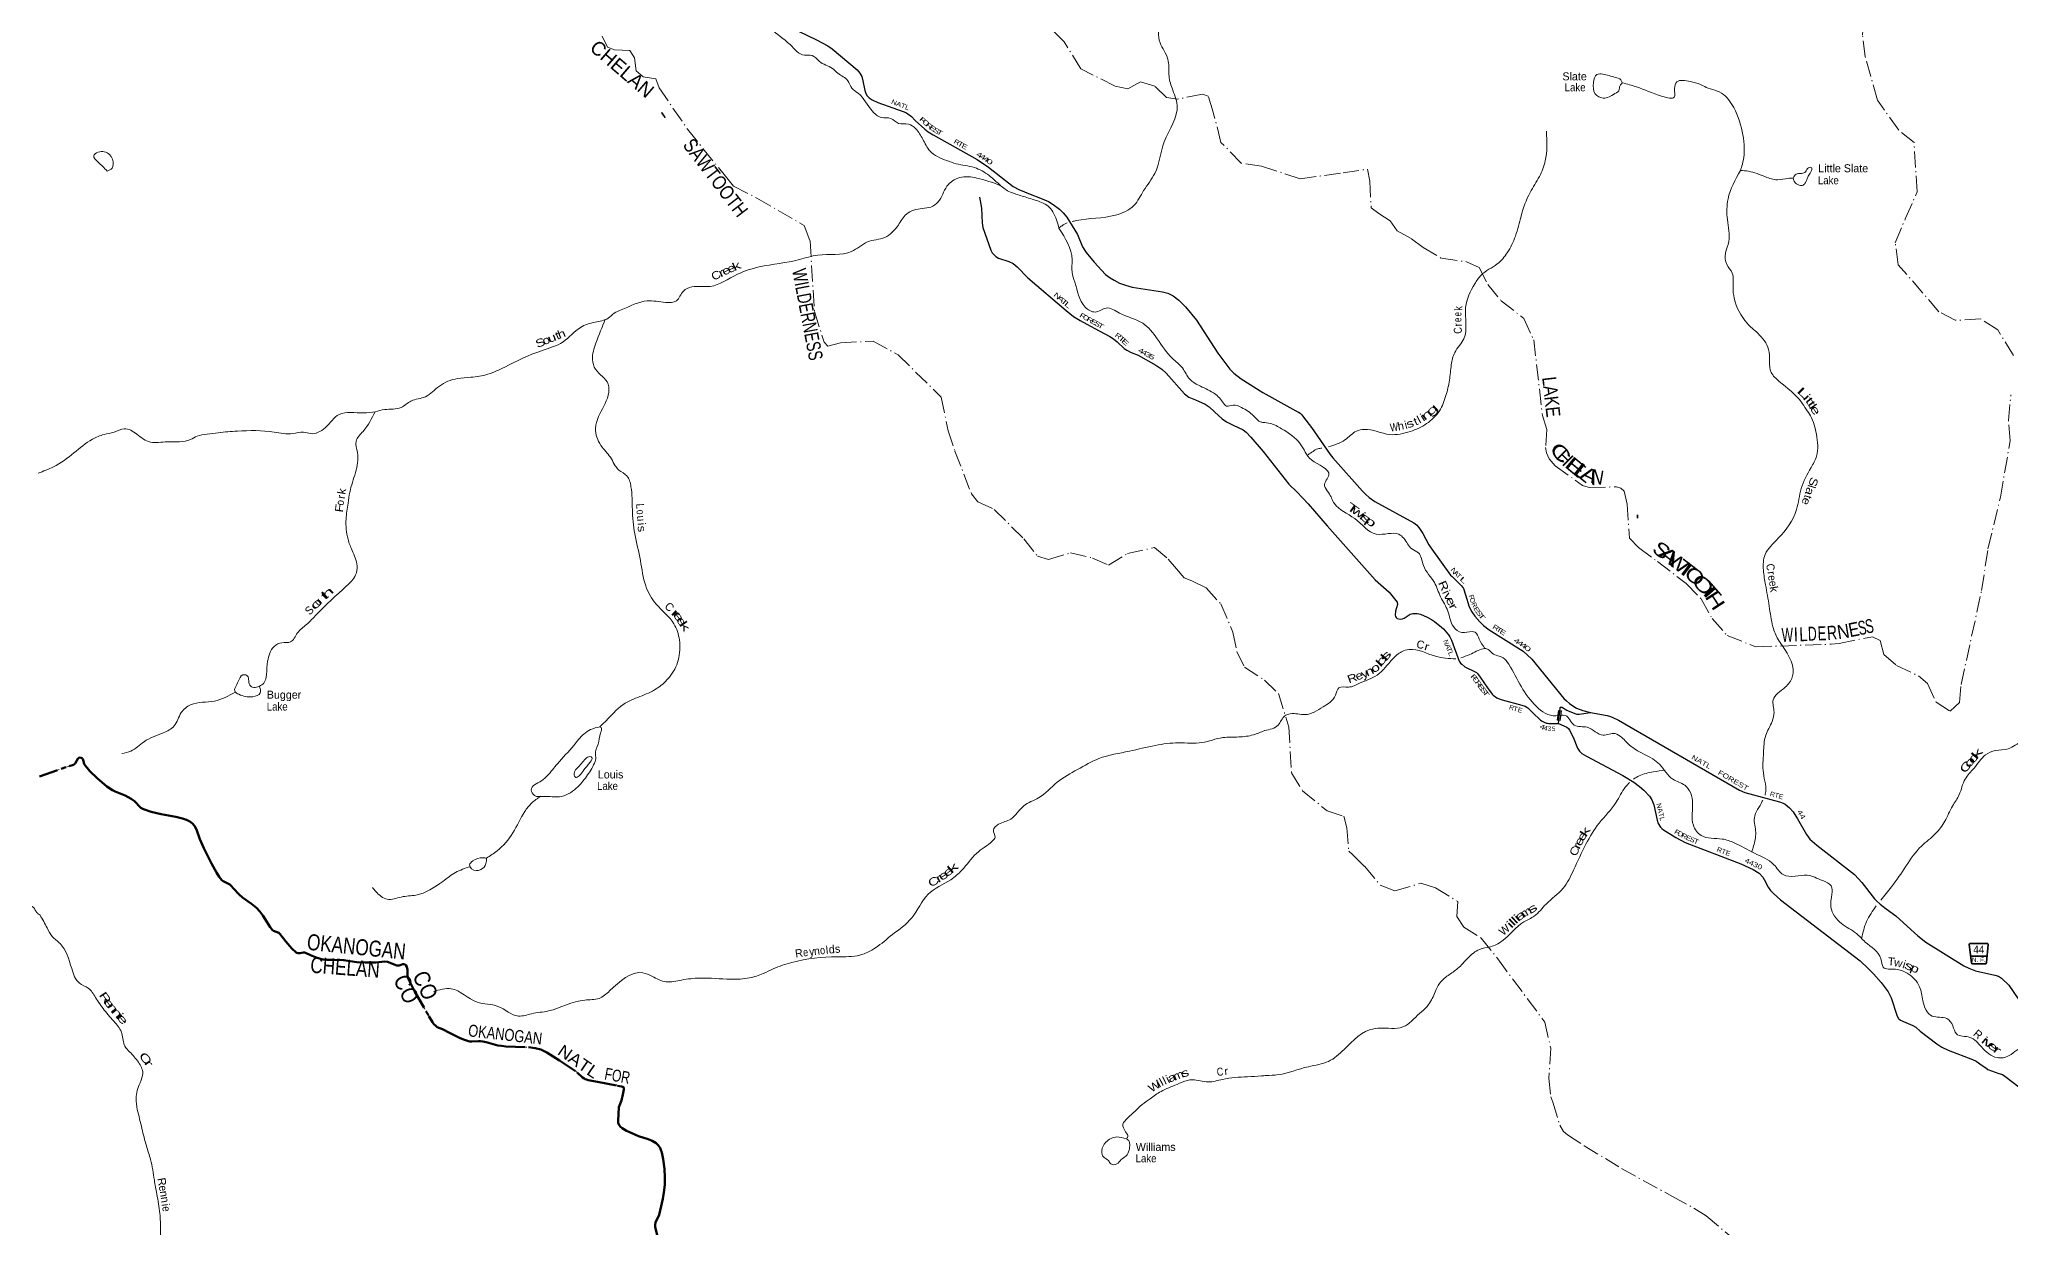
# Model space of a CAD drawing. Header units: feet. Extents: x 0 to 246606, y 183576 to 368785.
# Drawn here: x 91875 to 141135, y 318692 to 348392 of the extents above; entities that cross this region are included whole.
import ezdxf
from ezdxf.enums import TextEntityAlignment as Align

# ---------------------------------------------------------------- set-up
doc = ezdxf.new("R2010")
doc.units = ezdxf.units.FT
doc.header["$LTSCALE"] = 80
doc.linetypes.add('DOT_DASHED', pattern=[7.7, 5, -1.2, 0.3, -1.2])
doc.linetypes.add('LONG_DASH_SHORT_DASH', pattern=[9.9, 6, -1.2, 1.5, -1.2])
for name, color, linetype, lineweight in [('11', 7, 'LONG_DASH_SHORT_DASH', 60), ('29', 7, 'Continuous', 25), ('30', 7, 'Continuous', 25), ('31', 7, 'Continuous', 13), ('39', 7, 'Continuous', 13), ('41', 7, 'Continuous', 13), ('44', 7, 'DOT_DASHED', 13)]:
    doc.layers.add(name, color=color, linetype=linetype, lineweight=lineweight)
doc.layers.add('12', color=7, linetype='Continuous')

msp = doc.modelspace()

# ---------------------------------------------------------------- linework, layer by layer
at = {"layer": '11'}
for points in [[(91875.39, 329969.27), (92616.61, 330227.69), (92726.03, 330260.87), (92772.73, 330293.09), (92843.75, 330421.92), (92878.37, 330443.45), (92922.6, 330434.72), (92947.88, 330416.24), (92966.3, 330381.68), (92993.95, 330273.8), (93132.61, 330102.89), (93316.46, 329924.48), (93562.51, 329717.67), (93702.94, 329625.07), (93771.84, 329590.06), (94018.21, 329490.95), (94164.87, 329408.9), (94250.85, 329353.31), (94287.88, 329319.37), (94368.19, 329224.6), (94409.75, 329187.26), (94476.19, 329152.5), (94669.97, 329085.03), (94919.02, 329021.64), (95284.8, 328956.02), (95449.53, 328918.79), (95554.08, 328884.22), (95631.27, 328845.22), (95696.86, 328796.43), (95752.14, 328732.6), (95799, 328643.76), (95883.52, 328404.29), (95986.03, 328180.06), (96178.99, 327791.31), (96298.74, 327564.29), (96365.13, 327456.56), (96430.81, 327378.46), (96470.4, 327348.43), (96596.78, 327286.3), (96632.19, 327264.52), (96669.81, 327231.4), (96729.17, 327168.91), (96868.59, 327014.71), (96954.24, 326938.65), (97172.22, 326782.53), (97298.48, 326684.1), (97385.76, 326594.59), (97458.01, 326495.26), (97554.85, 326338.16), (97645.25, 326200.06), (97699.55, 326129.46), (97728.78, 326106.28), (97856.82, 326062.43), (97884.16, 326037.62), (98029.52, 325846.21), (98185.09, 325664.17), (98288.04, 325571.01), (98309.49, 325558.37), (98339.06, 325550.68), (98384.18, 325553.34), (98471.26, 325567.8), (98502.2, 325566.35), (98524.99, 325559.36), (98650.63, 325497.55), (98812.72, 325435.94), (98896.81, 325411.23), (98969.99, 325395.85), (99061.87, 325386.01), (99210.9, 325382.14), (99471.34, 325374.36), (99809.75, 325329.61), (100018.53, 325318.17), (100284.57, 325318.12), (100505.46, 325341), (100570.61, 325330.8), (100808.96, 325243.55), (100866.38, 325244.06), (100956.28, 325279.95), (101000.25, 325273.53), (101028.68, 325253.14), (101057.41, 325207.2), (101072.63, 325131.14), (101071.94, 324980.18), (101095.83, 324898.26), (101245.39, 324602.86), (101609.48, 323978.45)], [(101609.49, 323978.45), (101695.91, 323830.23), (101733.73, 323780.48), (101781.35, 323730.85), (101818.98, 323704.88), (101949.85, 323655.64), (102121.69, 323561.29), (102387.05, 323427.74), (102494.27, 323382.5), (102596.1, 323348.44), (102627.77, 323342.97), (102677.94, 323340.73), (102846.86, 323354.43), (102899.91, 323353.92), (102953.01, 323345.72), (103037.54, 323326.01), (103332.83, 323247.05), (103419.3, 323231.28), (103534.19, 323218.57), (104093.97, 323199.93), (104264.4, 323176.5), (104404.33, 323139.9), (104558.09, 323069.45), (104868.82, 322864.84), (105317.68, 322569.4), (105449.28, 322443.33), (105485.14, 322415.39), (105517.86, 322397.79), (105544.28, 322389.73), (105590.82, 322378.86), (105825.79, 322332.05), (106322.23, 322237.18), (106419.33, 322218.49), (106447.82, 322212.45), (106458.98, 322208.12), (106469.69, 322201.01), (106476.71, 322192.86), (106479.67, 322184.82), (106480.08, 322174.72), (106477.02, 322140.5), (106460.67, 322060.17), (106447.17, 321979.05), (106431.64, 321910.06), (106418.06, 321870.33), (106353.25, 321700.47)], [(106353.25, 321700.47), (106334.93, 321359.06), (106340.85, 321309.57), (106362.43, 321254.83), (106398.13, 321211.88), (106441.93, 321174.24), (106476.53, 321151.62), (106547.84, 321107.3), (106660.13, 321056.22), (106849.34, 320974.67), (107089.12, 320898.11), (107191.78, 320857.04), (107288.73, 320800.63), (107333.07, 320762.28), (107365.63, 320720.29), (107386.17, 320683.71), (107406.99, 320633.42), (107426.02, 320568.17), (107459.02, 320402.17), (107494.22, 320156.83), (107508.1, 319950.62), (107504.28, 319759.64), (107481.09, 319568.11), (107453.35, 319409.01), (107388.52, 319117.63), (107360.5, 319008.39), (107274.19, 318815.58), (107262.3, 318761.99), (107265.24, 318706.51), (107449.37, 317939)]]:
    msp.add_lwpolyline(points, dxfattribs=at)
at = {"layer": '29'}
for points in [[(110842.72, 348598.28), (111291.79, 348382.4), (111577.16, 348232.42), (111688.56, 348155.94), (112311.66, 347634.17), (112380.66, 347546.68), (112431.23, 347463.25), (112454.75, 347359.65), (112503.15, 347111.83), (112525.17, 347042.35), (112564.64, 346985.24), (112614.85, 346935.52), (112687.45, 346884.24), (112827.97, 346816.09), (113464.65, 346591.54), (113526.6, 346564.91), (113577.78, 346534.34), (113665.36, 346467.62), (113764.52, 346368.52), (114000.04, 346150.68), (114088.12, 346078.76), (114208.77, 346005.25), (115309.91, 345389.65), (115595.58, 345198.5), (116206.21, 344715.64), (116351.75, 344636.25), (116636.75, 344525.84), (116893.74, 344425.06), (117090.18, 344339.6), (117207.05, 344268.68), (117363.48, 344147.31), (117457.42, 344055.44), (117550.2, 343948.88), (117815.73, 343515.35), (117939.97, 343205.09), (118031.05, 343061.17), (118234.49, 342824.86), (118520.74, 342514.97), (118630.64, 342430.88), (118729.98, 342369.69), (118870.9, 342301.32), (119016.1, 342245.76), (119184.61, 342199.8), (119939.09, 342083.6), (120070.87, 342047.07), (120211.95, 341979.13), (120348.44, 341876.15), (120518.42, 341709.46), (120795.24, 341370.89), (121321.85, 340552.22), (121627.43, 340147.31), (121723.49, 340045.11), (121909.51, 339903.65), (122448.68, 339566.32)], [(115368.11, 344447.6), (115418.71, 344177.6), (115433.28, 343807.63), (115448.93, 343693.47), (115649.12, 343122.09), (115685.23, 343059.82), (115727.93, 343012.82), (115779.17, 342961.54), (115846.21, 342922.05), (116098.71, 342843.63), (116210.48, 342786.34), (116307.38, 342704.26), (116575.59, 342432.22), (117535.35, 341617.52), (117715.9, 341467.8), (117888.03, 341362.4), (118232.09, 341175.83), (118623.24, 340961.72), (118713, 340907.24), (118809.15, 340831.94), (118986.22, 340666.88), (119046.61, 340624.21), (119161.3, 340564.32), (119331.76, 340495.63), (119777.05, 340249.43), (119921.43, 340147.69), (120034.61, 340045.92), (120493.66, 339534.5), (120599.66, 339451.64), (120765.44, 339382.51), (121010.11, 339275.76), (121104.33, 339209.74), (121243.4, 339084.14), (121433.14, 338906.35), (121537.62, 338834.54), (121711.59, 338749.34), (121960.38, 338632.54), (122030.99, 338573.04), (122151.28, 338450.62), (122456.78, 338093.86)], [(122448.68, 339566.32), (123274.33, 339111.27), (123344.23, 339073), (123378.39, 339047.36), (123421.09, 339004.63), (123468.41, 338951.43), (123667.18, 338688.76), (124132.01, 338018.72), (124198.31, 337930.99), (124937.09, 337099.85), (125011.19, 337021.16), (125103.64, 336941.74), (125247.61, 336843.51), (126224.31, 336308.63), (126290.81, 336255.89), (126350.6, 336191.79), (126447.26, 336038.08), (126598.28, 335755.93), (126673, 335648.55), (127140.62, 335001.71), (127178.14, 334964.71), (127416.94, 334730.6), (127460.9, 334664.13), (127510.86, 334511.48), (127606.1, 334206.9), (127670.51, 334081.08), (127747.02, 333978.28), (127875.13, 333832.99), (127964.81, 333743.26), (128107.73, 333636.74), (128955.78, 333096.81), (129058.03, 333010.4), (129168.19, 332900.81), (129970.87, 331916.76), (130037.03, 331855.06), (130108.55, 331792.55), (130223.85, 331715.63), (130288.11, 331679.23), (130445.91, 331617.35), (130636.72, 331565)], [(122456.78, 338093.86), (123097.27, 337278.32), (123299.62, 337082.25), (123583.09, 336781.92), (124059.21, 336230.98), (125258.37, 334884.97), (125604.2, 334579.09), (125802.9, 334326.5), (125816.8, 334267.82), (125768.2, 334098.29), (125757.02, 333996.47), (125767.07, 333963.14), (125782.64, 333938.78), (125808.26, 333919.55), (125882.08, 333901.52), (125940.64, 333906.73), (125983.35, 333921.69), (126104.57, 334010.19), (126132.81, 334024.25), (126196.87, 334039.2), (126309.45, 334044.08), (126389.04, 334026.38), (126555.58, 333949.46), (126660.32, 333891.54), (126742.4, 333841.04), (126914.3, 333701.62), (126961.45, 333657.92), (127089.38, 333505.05), (127119.28, 333462.32), (127160.36, 333373.06), (127358.79, 332854.22), (127392.58, 332802.1), (127422.47, 332772.19), (127500.47, 332712.12), (127754.64, 332587.06), (127790.79, 332565.48), (127811.08, 332545.71), (127884.21, 332452.94), (128062.91, 332184.06), (128178.32, 332024.38), (128202.87, 331997.57), (128293.63, 331934.64), (128357.68, 331904.73), (128432.86, 331880.38), (128921.39, 331753.03), (129000.91, 331725.53), (129070.85, 331684.66), (129199.04, 331559.67), (129389.24, 331377.62), (129431.7, 331348.69), (129480.81, 331325.71), (129540.6, 331304.35), (129565.15, 331298.48), (129594.89, 331294.53), (129836.19, 331292.41)], [(129836.19, 331292.41), (129877.94, 331673.97), (129883.29, 331688.41), (129890.77, 331697.48), (129907.85, 331702.3), (129928.04, 331700.59), (129940.94, 331694.82), (130049.18, 331624.9), (130080.8, 331609.35), (130268.95, 331533.85), (130295.39, 331527.09), (130317.81, 331526.55), (130356.25, 331526.55), (130636.72, 331565)], [(130636.72, 331565), (131057.46, 331489.66), (131133.45, 331469.92), (131197.51, 331444.28), (131337.71, 331374.89), (134363.29, 329621.75), (134494.26, 329566.22), (134709.88, 329509.52), (135362.5, 329335.16), (135455.1, 329301.29), (135502.07, 329275.65), (135606.78, 329185.81), (135698.51, 329087.63), (135809.64, 328913.09), (136037.45, 328513.49), (136121.3, 328404.98), (136296.55, 328249.28), (137231.6, 327514.02), (137338.36, 327411.47), (137414.59, 327316.13), (137731.25, 326909.36), (137781.52, 326859.13), (137872.17, 326772.62), (138024.12, 326659.34), (138264.54, 326483.74), (138462.75, 326307.8), (138820.78, 325981.84), (139020.91, 325826.11), (139969.76, 325238.55), (140088.51, 325176.58), (140258.14, 325109.72), (140741.89, 325003.51), (140835.84, 324977.88), (140910.81, 324929.31), (141088.9, 324753.22), (141326.94, 324413.81)], [(129836.19, 331292.41), (130047.94, 331197.26), (130087.21, 331163.33), (130112.83, 331124.87), (130200.34, 330954.39), (130313.54, 330678.32), (130359.46, 330604.68), (130420.3, 330545.85), (130535.24, 330474.95), (131447.27, 329990), (131721.83, 329822.73), (131863.7, 329714.71), (131966.19, 329629.25), (132108.13, 329478.84), (132166.9, 329381.4), (132216.11, 329261.85), (132303.55, 328875.03), (132331.8, 328788.74), (132384.69, 328704.1), (132418.86, 328665.64), (132459.47, 328636.45), (132768.38, 328443.24), (133002.43, 328320.03), (134395.36, 327786.43), (134703.94, 327643.64), (134852.99, 327548.21), (134942.67, 327454.2), (134981.03, 327395.71), (135079.33, 327202.08), (135135.64, 327120.59), (135211.71, 327041.83), (135388.56, 326880.54), (137372.53, 325358.18), (137577.4, 325167.17), (137705.63, 325033.42), (137901.38, 324820.78), (138077.15, 324582.59), (138151.2, 324437.48), (138296.83, 323998.9), (138329.1, 323928.79), (138346.19, 323911.7), (138384.62, 323877.51), (138456.71, 323840.82), (138688.57, 323745.83), (138764.69, 323698.04), (138874.51, 323600.05), (139290.8, 323282.63), (139418.06, 323200.21), (139575.33, 323127.54), (140186.13, 322892.34), (140272.14, 322847.67), (140428.39, 322742.97), (140515.56, 322681.01), (140571.07, 322646.83), (140660.5, 322609.66), (140841.88, 322546.55), (140934.06, 322514.36), (140993.16, 322475.13), (141758.9, 321897.37)]]:
    msp.add_lwpolyline(points, dxfattribs=at)
at = {"layer": '30', "lineweight": 35}
msp.add_line((140142.11, 325479.21), (140547.18, 325479.21), dxfattribs=at)
msp.add_lwpolyline([(140187.96, 325288.66), (140168.98, 325290.77), (140157.74, 325310.46), (140102.21, 325771.12), (140107.83, 325782.37), (140121.89, 325790.81), (140563.29, 325789.4), (140570.32, 325785.18), (140577.35, 325769.71), (140530.25, 325316.09), (140521.11, 325297.1), (140510.58, 325287.95)], close=True, dxfattribs=at)
at = {"layer": '31'}
for p, q in [((129808.11, 331372.07), (129834.89, 331620.63)), ((129834.89, 331620.63), (129909.46, 331612.6))]:
    msp.add_line(p, q, dxfattribs=at)
msp.add_lwpolyline([(129909.46, 331612.6), (129882.67, 331364.04), (129808.11, 331372.07)], dxfattribs=at)
msp.add_lwpolyline([(129816.92, 331379.16), (129841.98, 331611.81), (129900.64, 331605.5), (129875.57, 331372.85)], close=True, dxfattribs=at)
at = {"layer": '39'}
for points in [[(121662.84, 357361.38), (121817.14, 357129.35), (121912.7, 356933.55), (121897.06, 356721.29), (121835.13, 356422), (121813.58, 356149.08), (121908.94, 356030.09), (122027, 355731.27), (121949.2, 355308.64), (121907.23, 355114.5), (121772.47, 354819.06), (121730.55, 354602.68), (121676.73, 354293.3), (121592.26, 354109.16), (121615.38, 353765.62), (121547.87, 353274.3), (121480.26, 352821.39), (121376.66, 352206.69), (121024.15, 351649.94), (120812.75, 351271.43), (120549.61, 350565.35), (120388.85, 350156.66), (120311.01, 349752.22), (120023.06, 349256.28), (119878.49, 348845.6), (119879.86, 348307.98), (120077.09, 347896.19), (120100.31, 347514.25), (120180.05, 347172.88), (120308.55, 346748.78), (119985.27, 345832.35), (119748.63, 345043.47), (119470.63, 344612.24), (119226.85, 344243.74), (118766.35, 343997.97), (117789.83, 343864.02), (117681.41, 343839.14)], [(104045.51, 353192.25), (104199.8, 352984.03), (104443.49, 352594.59), (104784.18, 352235.72), (104978.63, 352121.03), (105418.19, 351853.37), (105610.87, 351639.64), (105864.23, 351424.04), (106520.11, 351189.3), (107125.47, 350940.27), (107322.06, 350779.09), (107569.08, 350668.58), (107749.58, 350473.01), (108029.35, 350210.99), (108304.77, 350070.24), (108533.67, 349927.34), (108788.75, 349833.02), (108886.31, 349643.29), (109479.42, 349438.69), (109760.88, 349304.02), (109923.3, 349059.89), (110162.97, 348662.35), (110633.2, 348263.4), (110995.9, 347997.57), (111184.01, 347992), (111360.33, 347846.94), (111692.49, 347663.89), (111830.32, 347545.01), (112075.51, 347359.71), (112179.14, 347172.01), (112337.21, 347045.1), (112690.27, 346597.33), (112917.18, 346440.28), (113153.87, 346418.67), (113340.25, 346293.85), (113591.1, 346272.28), (113773.41, 346157.55), (113952.05, 345897.29), (114128.76, 345602.67), (114550.05, 345363.26), (114784.85, 345285.06), (115240.15, 345189.24), (115606.73, 344990.12), (115892.26, 344737.52)], [(131430.99, 347308.82), (131395.09, 347382.91), (131254.29, 347442.73), (130943.14, 347523.35), (130799.7, 347514.36), (130714.81, 347312.44), (130752.85, 347034.16), (130955.34, 346925.05), (131246.4, 347036.12), (131357.61, 347137.47), (131362.23, 347208.34), (131403.42, 347271.87), (131431.71, 347308.61)], [(131430.99, 347308.82), (131785.09, 347204.82), (132433.22, 346967.27), (132730.91, 346951.09), (132736.69, 347163.53), (132798.02, 347330.59), (133127.57, 347339.33), (133385.94, 347267.75), (133529.05, 347193.82), (133742.93, 347121.34), (133959.5, 347016.55), (134120.8, 346843.91), (134407.63, 346170.32), (134473.81, 345504.37), (134432.05, 345270.97), (134384.67, 345114.31)], [(129538.03, 346095.43), (129504.63, 345352.63), (129360.77, 344967.52), (129128.23, 344566.45), (128901.58, 343975.42), (128762.05, 343477.16), (128556.16, 343058.43), (128306.95, 342780.37), (127904.06, 342499.18), (127746.66, 342281.63), (127515.93, 341692.54), (127473.21, 340911.13), (127243.59, 340564.71), (127158.78, 340259.67), (127112.06, 339872.49), (127024.78, 339490.56), (126860.69, 339105.03), (126541.49, 338787.13), (126130.76, 338592.73), (125622.57, 338515.65), (124980.71, 338644.13), (124791.46, 338599.83), (124500.53, 338383.61), (124091.25, 338205.14)], [(93566.63, 345102.1), (93328.25, 345339.68), (93232.84, 345478.89), (93343.84, 345572.15), (93623.09, 345514.27), (93716.77, 345257.83), (93690.69, 345174.9), (93566.63, 345102.1)], [(115887.83, 344741.94), (115301.5, 344926.66), (114872.71, 344937.65), (114555.72, 344722.57), (114334.25, 344329.89), (114150.53, 344202.07), (113944.33, 344167.17), (113542.22, 344024.63), (113340.67, 343751.24), (113001.68, 343443.13), (112569.16, 343328.81), (112171.34, 343089.26), (111326.17, 343000.13), (110873.42, 342889.79), (109862.66, 342703.2), (109317.06, 342519.86), (108638.27, 342218.94), (108179.2, 342205.61), (107969.13, 342099.95), (107793.79, 341858.97), (107520.87, 341815.81), (107065.71, 341857.05), (106417.07, 341631), (106235.26, 341545.63), (106087.93, 341423.97), (105760.55, 341322.05), (105394.81, 341191.73), (104960.9, 340830.83), (104421.46, 340611.12), (103502.28, 340202.45), (103084.08, 340023.48), (102655.51, 339945.55), (102321.88, 339914.35), (101869.33, 339725.19), (101520.12, 339459.5), (101160.39, 339351.43), (100914.05, 339193.13), (100503.63, 339139.5), (100267.13, 339086.33)], [(134384.67, 345114.31), (134075.45, 344406.33), (134059.76, 343886.33), (134093.13, 343341.03), (134014.1, 343050.26), (134044.26, 342761.71), (134178.04, 342550.09), (134199.33, 342200.7), (134229.32, 341920.23), (134549.46, 341299.9), (134817.6, 341046.52), (135088.79, 340643.58), (135153.12, 340068.58), (135353.92, 339844.17), (135906.59, 339327.65), (136027.58, 339148.13), (136134.12, 338982.46), (136281.11, 338520.36), (136288.15, 337976.56), (136148.38, 337688.59), (135904.19, 337163.94), (135787.44, 336639.85), (135330.73, 335922.81), (135001.25, 335513.7), (134958.66, 335122.56), (135012.63, 334757.66), (135102.41, 334223.62), (135196.18, 333711.59), (135324.61, 333392.59), (135435.33, 333233.09), (135680.69, 332451.89), (135501.79, 332197.5), (135202.81, 331880.01), (135225.25, 331573.1), (135177.34, 331343.63), (135016.52, 330996.59), (134960.67, 330560.7), (134956.83, 330055.09), (135006.09, 329524.27), (135000.33, 329504.19)], [(134384.77, 345114.64), (134589.35, 345096.23), (135006.88, 344957.12), (135309.82, 344882.4), (135580.15, 344918.24), (135703.47, 344924.64)], [(135703.42, 344924.79), (135776.21, 345025.36), (135909.42, 345040.2), (136013.7, 345084.79), (136058.64, 345162.55), (136159.21, 345190.88), (136145.3, 345079.38), (136078.74, 344970.85), (136039.98, 344887.16), (136007.14, 344811.67), (135955.76, 344751.98), (135815.86, 344767.33), (135727.31, 344844.39), (135703.42, 344924.79)], [(115882.32, 344743.68), (116140.04, 344573.74), (116241.8, 344538.33), (116547.1, 344440.95), (116918.77, 344317.01), (117086.91, 344219.63), (117201.95, 344082.41), (117353.39, 343670.45)], [(117559.78, 343805.22), (117432.18, 343735.75), (117351.45, 343668.84)], [(117353.39, 343670.45), (117683.11, 342885.5), (117679.87, 342570.2), (117749.26, 342325.82), (118011.75, 341701.98), (118256.79, 341577.31), (118537.66, 341677.09), (118867.64, 341552.64), (119446.72, 341297.48), (119811.77, 340904.32), (120187.15, 340422.26), (120438.56, 340178.36), (120629.4, 339893.88), (120840.11, 339746.89), (121212.73, 339559.91), (121443.87, 339332.12), (121543.24, 339225.27), (121704.97, 339251.97), (121915.47, 339191.89), (122219.38, 338980.47), (122405.84, 338825.33), (122450.25, 338816.86)], [(106013.72, 341398.51), (105784.12, 340802.68), (105696.18, 340392.15), (105773.66, 340145.78), (106088.09, 339776.73), (106088.79, 339499.84), (105847.46, 338963.6), (105773.38, 338670.33), (105907.95, 338242.21), (106143.32, 337945.72), (106358.51, 337626.94), (106555.07, 337479.91), (106658.9, 337211.38), (106692.71, 336641.5), (106754.94, 336033.3), (106894.17, 335366.68), (107027.25, 334730.37), (107289.31, 334276.3), (107731.47, 333780.26), (107867.99, 333382.46), (107838.95, 332875.07), (107621.59, 332454.1), (107337.1, 332190.6), (106937.16, 331987.43), (106512.93, 331798.35), (106075.06, 331401.05), (105884.38, 331209.91)], [(100267.13, 339086.33), (99978, 339055.25), (99367.3, 339019.28), (99012.2, 338682.83), (98652.57, 338538.38), (98478.54, 338576.33), (98203.58, 338539.22), (97742.37, 338574.39), (96822.07, 338602.28), (96344.87, 338558.58), (96063.84, 338521.46), (95817.22, 338474.32), (95653.62, 338386.98), (95073.31, 338334.92), (94648.61, 338325.72), (94310.36, 338520.88), (93996.51, 338661.53), (93739.89, 338571.93), (93491.26, 338516.7), (93198.31, 338396.68), (92738.06, 338055.91), (92225.23, 337708.94), (91843.32, 337550.34)], [(100267.13, 339086.33), (99962.99, 338594.39), (99787.67, 338347.35), (99820.75, 338064.47), (99773.48, 337565.12), (99631.14, 337073.61), (99587.34, 336800.64), (99537.8, 336400.32), (99587.62, 335899.2), (99687.43, 335620.55), (99813.81, 335232.82), (99775.97, 335004.33), (99552.17, 334730.88), (98797.58, 334017.45), (98549.46, 333766.17), (98321.46, 333555.37), (98152.14, 333330.58), (97935.78, 333311.82), (97739.85, 333216.31), (97578.98, 332852.08), (97549.5, 332516.49), (97481.28, 332302.07), (97369.87, 332219.51)], [(122450.25, 338816.86), (122633.15, 338792.47), (122917.02, 338660.75), (123385.96, 338282.05), (123667.19, 337883.35), (124097.71, 337503.87), (123989.96, 337232.74), (124092.55, 337062.94), (124237.72, 336788.87), (124745.04, 336412.98), (125282.94, 336025.57), (125582.08, 336037.73), (125849.44, 336020.93), (126066.71, 335782.7), (126172.43, 335657.46), (126336.25, 335559.69), (126462.15, 335238.71), (126735.74, 334817.62), (126890.77, 334456.79), (127072.01, 334100.54), (127211.4, 333713.11), (127424.7, 333569.84), (127677.17, 333589.14), (127752.36, 333572.47), (127859.07, 333398.72), (127996.82, 333168.43)], [(123926.89, 338176.38), (123819.38, 338157.42), (123703.34, 338094.39), (123578.84, 338009.62)], [(137890.58, 326873.02), (138162.43, 327212.55), (138520.14, 327725.37), (138908.38, 328228.69), (139262.12, 328539.21), (139490.46, 328849.2), (139684.99, 329229.28), (139851.14, 329513.74), (139999, 329900.95), (140221.97, 330176.46), (140510.55, 330507.89), (140759.23, 330614.06), (141071.78, 330662.89), (141423.66, 330866.2), (141803.44, 331090.3), (142175.79, 331281.9), (142443.9, 331525.97), (142603.57, 331929.6), (142658.46, 332411.98), (142518.7, 332718.52), (142149.58, 332963.77), (142002.97, 333407.67), (141831.68, 334069.46), (141575.96, 334507.1)], [(122493.13, 331115.11), (122831.41, 331254), (122996.73, 331479.8), (123135.18, 331535.19), (123505.79, 331514.43), (123955.02, 331705.57), (124262.63, 331996.95), (124349.83, 332184.76), (124586.16, 332201.71), (124863.39, 332296.32), (125302.22, 332501.41), (125700.45, 332911.92), (125915.37, 333086.15), (126108.46, 333140.64), (126765.25, 332974.04), (127270.71, 332906.51)], [(127393.87, 332933.02), (127620.04, 333017.74), (127959.01, 333160.12), (128043.94, 333161.85), (128183.83, 333047.41), (128455.19, 332933.64), (128596.03, 332772.71), (128910.97, 332208.89), (129285.08, 331719.06), (129772.49, 331483.94), (130011.62, 331492.8), (130233.21, 331253.06), (130558.01, 331196.99), (130952.43, 331000.79), (131255.08, 331039.3), (131416.8, 330945.53), (131641.78, 330725.66), (132358.99, 330275.18), (132698.39, 329899.91), (132992.79, 329748.18), (133142.5, 329549.01), (133181.03, 329048.31), (133207.39, 328747.55), (133402.7, 328494.72), (133928.48, 328404.32), (134229.8, 328309.35), (134732.71, 328050.65), (135222.04, 327763.36), (135453.67, 327515.31), (135751.9, 327472.85), (136050.79, 327497.14), (136435.8, 327365.45), (136650.92, 327232.33), (136667.34, 327022.36), (136647.57, 326702.46), (136906.8, 326291.19), (137281.99, 326046.06), (137500.82, 325830.11), (137893.71, 325411.44), (137954.65, 325200.36), (138257.14, 325147.87), (138552.48, 325048.74), (138862.84, 324709.27), (138940.74, 324361.03), (139179.17, 323977.64), (139540.5, 323916.25), (139691.94, 323731.27), (139780.87, 323536.94), (140120.53, 323446.79), (140408.65, 323205.96), (140800.43, 322940.95), (141102.83, 322991.6), (141462.84, 323193.05), (141702.76, 323034.15), (141904.34, 322870.41), (141963.97, 322724.01), (142103.82, 322611.6), (142218.99, 322518.91), (142425.41, 322515.02), (142603.47, 322314.41), (142726.52, 322033.82), (142939.21, 321908.27)], [(97370.24, 332222.95), (97230.78, 332190.24), (97131.52, 332252.64), (97102.82, 332402.13), (97060.11, 332494.99), (96954.92, 332504.81), (96846.12, 332342.84), (96765.87, 332085.94), (96855.02, 332023.52), (97209.11, 331961.79), (97390.9, 332055.25), (97398.86, 332103.78), (97369.08, 332222.68)], [(96769.56, 332078.92), (96250.74, 331852.15), (95654.34, 331759.62), (95420.24, 331562.96), (95243.1, 331231.02), (94968.49, 331058.5), (94491.75, 330836.94), (94160.66, 330603.63), (93932.28, 330538.35)], [(101721.86, 324588.4), (102164.59, 324662.33), (102810.61, 324328.52), (103334.71, 324220.76), (103849.03, 323979.57), (104176.53, 324037.03), (104599.05, 324106.86), (105504.42, 324380.08), (105860.28, 324419.42), (106124.74, 324610.11), (106958.88, 325058.98), (107183.59, 324972.66), (107539.9, 324834.14), (107922.03, 324879.61), (108378.99, 324927.3), (109149.62, 324901.04), (109618.76, 324932.59), (109962.3, 325040.62), (110210.77, 325158.5), (110681.59, 325321.43), (111815.84, 325459.84), (112380, 325503.77), (112769.88, 325686.7), (113191.74, 326015.24), (113674.04, 326432.87), (114085.13, 327022.11), (114648.47, 327387.4), (114928.98, 327624.61), (115293.98, 328045.97), (115691.62, 328356.26), (115756.09, 328451.42), (115715.19, 328627.16), (115844.26, 328775.04), (116149.32, 328903.18), (116474.1, 329233.48), (116843.71, 329432.53), (117307.88, 329821.81), (117820.78, 330142.5), (118354.02, 330414.74), (119113.99, 330600.67), (119760.82, 330745.88), (120343.13, 330808.05), (120925.58, 330815.65), (121449.09, 330940.32), (121851.52, 330955.52), (122213.41, 331009.03), (122494.78, 331115.73)], [(105884.38, 331209.91), (105651.01, 331139.2), (105481.4, 331029.61), (105227.3, 330741.94), (104821.95, 330286.11), (104571.91, 329990.36), (104420.55, 329862.63), (104166.32, 329627.51), (104243.51, 329496.34), (104498.41, 329470.73), (104868.55, 329459.58), (105290.7, 329672.92), (105546.81, 329966.66), (105746.17, 330304.72), (105782.2, 330450.33), (105767.87, 330521.04), (105835.98, 330775.88), (105897.96, 331056.98), (105913.8, 331190.42), (105884.38, 331209.91)], [(105483.69, 330130.2), (105636.9, 330328.68), (105683.12, 330444.01), (105660.84, 330458.1), (105448.82, 330324.14), (105347.99, 330208.67), (105237.2, 330032.54), (105275.85, 329945.73), (105360.7, 329982.34), (105483.69, 330130.2)], [(131708.03, 329900.62), (131855.16, 329983.84), (132205.1, 330083.98), (132500.52, 330127.19)], [(122536.29, 322492.78), (122833.68, 322514.44), (123586.18, 322713.77), (124091.2, 322847.41), (124477.58, 323144.44), (125219.52, 323663.05), (125437.7, 323677.61), (126013.03, 323735.83), (126219.86, 323909.9), (126590.86, 324267.28), (126758.28, 324588.16), (126863.31, 324794.54), (127081.73, 324995.13), (127316.91, 325167.76), (127578.51, 325433.94), (127859.45, 325643.89), (128141.26, 325712.32), (128425.63, 325853.59), (128972.13, 326333.85), (129232.16, 326478.67), (129527.46, 326777.89), (129952.31, 327172.77), (130212.13, 327624.95), (130530.35, 328288.61), (130853.72, 328798.71), (131277.95, 329322.99), (131510.87, 329705.87), (131608.63, 329817.06)], [(104399.34, 329474.1), (104175.24, 329300.11), (104003.87, 329091.47), (103707.92, 328559.13), (103312.66, 328109.39), (103045.79, 327926.82)], [(134944.91, 329377), (134930.81, 329346.82), (134732.93, 328932.3), (134766.64, 328569), (134752.07, 328390.76), (134667.39, 328079.65)], [(89145.52, 327642.82), (89339.49, 327638.53), (89488.57, 327407.9), (89759.13, 327304.48), (90268.14, 327218.94), (90413.55, 327186.42), (90587.44, 327252.9), (90708.53, 327175.94), (91215.18, 326910.5), (91544.23, 326756.47), (91695.7, 326719.89), (91792.45, 326594.44), (91842.85, 326531.72), (91890.59, 326500.72)], [(102633.58, 327713.4), (102272.47, 327567.01), (101955.5, 327345.86), (101284.91, 327002.52), (100914.92, 326955.06), (100569.23, 326897.56), (100281.54, 327092.85), (100196.33, 327195.71)], [(103046.16, 327926.79), (102959.17, 327934.64), (102704.54, 327857.17), (102625.91, 327759.95), (102674.7, 327661.04), (102907.34, 327641.44), (103032.35, 327789.31), (103045.79, 327926.82)], [(137410.62, 325920.58), (137536.94, 326340.42), (137779.87, 326732.07)], [(91890.59, 326500.72), (92068.55, 326181.9), (92194.49, 325967.99), (92391.13, 325790.65), (92681.93, 325166.88), (92877.03, 324799.54), (93095.77, 324674.81), (93276.35, 324446.89), (93493.57, 324130.15), (93765.38, 323813.54), (93935.96, 323543.16), (94013.63, 323224.02), (94127.23, 323088.9), (94348.36, 322824.71), (94458.27, 322552.15), (94390.11, 322313.47), (94290, 321915.04), (94322.16, 321646.4)], [(119429.32, 321770.34), (119631.65, 321913.1), (119904.22, 322095.73), (120304.22, 322270.6), (120562.85, 322370.32), (120688.2, 322384.8), (121080.7, 322333.28), (121440.54, 322396.88), (122067.34, 322461.19), (122413.13, 322482.31), (122538.98, 322493.01)], [(119429.32, 321770.34), (119070.78, 321429.27), (118953.35, 321274.1), (119020.5, 321088.89), (119074.78, 320960.14), (119032.96, 320907.04)], [(94322.11, 321646.81), (94437.03, 321165.13), (94547.82, 320733.75), (94653.4, 320393.3), (94747.07, 319876.77), (94810.23, 319529.73), (94885.3, 319043.29), (94900.72, 318630.94), (94805.59, 318000.81), (94544.76, 317663.87), (94163.29, 317264.74), (94142.36, 317003.6), (94016.55, 316712.84), (93851.13, 316512.58), (93775.15, 316425.96)], [(119032.96, 320907.04), (118803.6, 320956.75), (118525.98, 320823.84), (118425.42, 320616.31), (118480.25, 320445.1), (118590.54, 320367.61), (118654.4, 320281.45), (118800.13, 320281.26), (118906.02, 320389.76), (119028.32, 320480.28), (119107.43, 320624.85), (119121.64, 320778.72), (119098.27, 320865.39), (119035.59, 320910.37)]]:
    msp.add_spline(points, degree=3, dxfattribs=at)
at = {"layer": '44'}
for points in [[(141210.77, 340494.54), (140813.7, 341133.97), (140387.86, 341404.46), (139751.49, 341369.8), (139346.36, 341585.66), (138326.55, 342760.77), (138250.94, 343310.57), (138510.88, 343921.65), (138800.91, 344578.73), (138722.99, 345812.19), (138339.94, 346124.41), (137808.13, 346869.35), (137499.95, 347961.33), (137432.79, 348506.89), (137554.31, 349756.16), (137848.96, 350455.16), (138785.96, 351381.72), (139443.72, 352376.75), (139931.19, 352827.36), (141156.37, 354205.49)], [(121207.09, 346575.72), (121081.95, 346975.85), (120942.56, 347022.02), (120320.29, 346900.49), (120045.51, 346938.3), (119750.62, 347223.59), (119391.52, 347328.53), (119073.56, 347152.41), (118760.86, 347223.78), (117899.79, 347655.99), (117483.83, 348327.22), (116919.44, 348902)], [(105937.28, 348472.01), (106075.71, 348195.13), (106248.85, 348127.98), (106633.69, 348111.13), (106747.14, 347930.74), (106792.33, 347607.74), (106965.12, 347456.7), (107282.14, 347406.3), (107361.58, 347183.97), (108067.87, 346147.75), (108985.25, 345015.01), (109220.91, 344725.53), (109807.59, 344423.41), (110989.08, 343739.45), (111135.51, 343353.51), (111242.38, 341587.53), (111488.77, 340824.05), (111577.18, 340723.36), (111894.77, 340811.39), (112707.03, 340848.99), (113331.62, 340509.1), (114414.26, 339447.65), (114584.19, 338608.68), (114755.5, 338101.09), (115169.81, 337031.37), (115329.7, 336829.99), (115730.76, 336645.35), (116476.35, 335906.94), (116821.4, 335474.83), (117095.98, 335390.88), (117646.52, 335554.37)], [(122417.53, 345227.21), (121908.24, 345297.83), (121402.83, 345818.06), (121219.7, 346535.39), (121207.09, 346575.72)], [(122417.53, 345227.21), (123381.61, 344909.23), (124455.75, 345055.02), (125067.21, 345148.53), (125123.84, 344846.27), (125156.03, 344183.44), (125345.55, 344039.92), (125632.22, 343853.99), (125803.83, 343605.71), (126166.71, 343406.82), (126453.12, 343191.53), (126912.88, 342920.88), (127539.67, 342833.96), (127856.4, 342689.83), (128073.1, 342269.37), (128404.41, 341860.93), (128968.59, 341413.62), (129222.43, 340879.73), (129434.38, 338991.33), (129549.92, 338638.47), (129513.05, 338190.75), (129538.07, 338061.38), (129600.63, 337911.14), (129758.04, 337735.71), (130440.52, 337241.69), (130518.13, 337214.22), (130609.87, 337191.27), (131288.3, 337208.23), (131398.09, 337172.49), (131482.36, 337098.24), (131555.77, 336774.94), (131611.7, 335923.25), (131834.31, 335687.3), (132310.35, 335341.08), (133030.46, 334788.16), (133400.2, 334408.89), (133675.58, 333912.65), (134049.22, 333495.62), (134767.48, 333206.94), (136650.81, 333273.31), (136853.07, 333295.61), (137682.92, 333461.25), (137877.13, 333368.04), (137967.28, 333019.48), (138282.83, 332745.34), (138831.71, 332482.64), (139063.22, 332292.78), (139275.27, 331826.21), (139629.4, 331598.01), (139856.14, 331819.2), (139898.35, 332267.77), (140411.4, 334614.01), (140569.23, 335657.59), (140881.98, 336952.07), (141123.63, 338355.94), (141081.56, 338863.64), (141142.47, 339505.05)], [(117646.52, 335554.37), (118191.64, 335428.43), (118588.48, 335247.98), (119063.41, 335537.33), (119745.04, 335692.4), (120086.43, 335398.71), (120293.6, 335157.46)], [(120293.6, 335157.46), (120486.32, 334933.02), (120672.13, 334861.68), (121030.91, 334681.24), (121397.24, 334282.68), (121703.09, 333577.91), (121802.58, 333091.31), (121991.28, 332696.98), (122488.23, 332377.49)], [(122488.23, 332377.49), (122841.47, 332039.99), (123096.83, 331204.12), (123167.06, 330058.77), (123442.9, 329612.86), (124053.23, 329110.8), (124471.8, 328974.56), (124545.47, 328680.61), (124599.58, 328097.36), (124696.31, 328008.81), (124986.31, 327722.21), (125384.93, 327254.73), (125744.06, 327110.39), (126398.79, 327300.15), (126766.66, 327185.12), (127319.07, 326842.72), (127298.7, 326465.35), (127470.2, 326204.48), (127904.48, 325929.76), (128319.57, 325407.67), (129492.64, 323829.18), (129643.62, 323174.16), (129598.72, 322427.82), (129649.61, 321957.83), (129692.39, 321823.85)], [(91875.39, 329969.27), (92616.61, 330227.69), (92726.03, 330260.87), (92772.73, 330293.09), (92843.75, 330421.92), (92878.37, 330443.45), (92922.6, 330434.72), (92947.88, 330416.24), (92966.3, 330381.68), (92993.95, 330273.8), (93132.61, 330102.89), (93316.46, 329924.48), (93562.51, 329717.67), (93702.94, 329625.07), (93771.84, 329590.06), (94018.21, 329490.95), (94164.87, 329408.9), (94250.85, 329353.31), (94287.88, 329319.37), (94368.19, 329224.6), (94409.75, 329187.26), (94476.19, 329152.5), (94669.97, 329085.03), (94919.02, 329021.64), (95284.8, 328956.02), (95449.53, 328918.79), (95554.08, 328884.22), (95631.27, 328845.22), (95696.86, 328796.43), (95752.14, 328732.6), (95799, 328643.76), (95883.52, 328404.29), (95986.03, 328180.06), (96178.99, 327791.31), (96298.74, 327564.29), (96365.13, 327456.56), (96430.81, 327378.46), (96470.4, 327348.43), (96596.78, 327286.3), (96632.19, 327264.52), (96669.81, 327231.4), (96729.17, 327168.91), (96868.59, 327014.71), (96954.24, 326938.65), (97172.22, 326782.53), (97298.48, 326684.1), (97385.76, 326594.59), (97458.01, 326495.26), (97554.85, 326338.16), (97645.25, 326200.06), (97699.55, 326129.46), (97728.78, 326106.28), (97856.82, 326062.43), (97884.16, 326037.62), (98029.52, 325846.21), (98185.09, 325664.17), (98288.04, 325571.01), (98309.49, 325558.37), (98339.06, 325550.68), (98384.18, 325553.34), (98471.26, 325567.8), (98502.2, 325566.35), (98524.99, 325559.36), (98650.63, 325497.55), (98812.72, 325435.94), (98896.81, 325411.23), (98969.99, 325395.85), (99061.87, 325386.01), (99210.9, 325382.14), (99471.34, 325374.36), (99809.75, 325329.61), (100018.53, 325318.17), (100284.57, 325318.12), (100505.46, 325341), (100570.61, 325330.8), (100808.96, 325243.55), (100866.38, 325244.06), (100956.28, 325279.95), (101000.25, 325273.53), (101028.68, 325253.14), (101057.41, 325207.2), (101072.63, 325131.14), (101071.94, 324980.18), (101095.83, 324898.26), (101245.39, 324602.86), (101609.48, 323978.45)], [(101609.49, 323978.45), (101695.91, 323830.23), (101733.73, 323780.48), (101781.35, 323730.85), (101818.98, 323704.88), (101949.85, 323655.64), (102121.69, 323561.29), (102387.05, 323427.74), (102494.27, 323382.5), (102596.1, 323348.44), (102627.77, 323342.97), (102677.94, 323340.73), (102846.86, 323354.43), (102899.91, 323353.92), (102953.01, 323345.72), (103037.54, 323326.01), (103332.83, 323247.05), (103419.3, 323231.28), (103534.19, 323218.57), (104093.97, 323199.93), (104264.4, 323176.5), (104404.33, 323139.9), (104558.09, 323069.45), (104868.82, 322864.84), (105317.68, 322569.4), (105449.28, 322443.33), (105485.14, 322415.39), (105517.86, 322397.79), (105544.28, 322389.73), (105590.82, 322378.86), (105825.79, 322332.05), (106322.23, 322237.18), (106419.33, 322218.49), (106447.82, 322212.45), (106458.98, 322208.12), (106469.69, 322201.01), (106476.71, 322192.86), (106479.67, 322184.82), (106480.08, 322174.72), (106477.02, 322140.5), (106460.67, 322060.17), (106447.17, 321979.05), (106431.64, 321910.06), (106418.06, 321870.33), (106353.25, 321700.47)], [(106353.25, 321700.47), (106334.93, 321359.06), (106340.85, 321309.57), (106362.43, 321254.83), (106398.13, 321211.88), (106441.93, 321174.24), (106476.53, 321151.62), (106547.84, 321107.3), (106660.13, 321056.22), (106849.34, 320974.67), (107089.12, 320898.11), (107191.78, 320857.04), (107288.73, 320800.63), (107333.07, 320762.28), (107365.63, 320720.29), (107386.17, 320683.71), (107406.99, 320633.42), (107426.02, 320568.17), (107459.02, 320402.17), (107494.22, 320156.83), (107508.1, 319950.62), (107504.28, 319759.64), (107481.09, 319568.11), (107453.35, 319409.01), (107388.52, 319117.63), (107360.5, 319008.39), (107274.19, 318815.58), (107262.3, 318761.99), (107265.24, 318706.51), (107449.37, 317939)], [(129692.39, 321823.85), (129871.78, 321253.94), (129962.01, 321090.46), (130059.45, 321007.72), (130482.85, 320737.28), (131412.78, 320167.8), (132683.03, 319469.16), (133220.05, 319179.23), (133529.31, 318981.61), (134840.47, 317881.16)]]:
    msp.add_lwpolyline(points, dxfattribs=at)

# ---------------------------------------------------------------- texts
at = {"layer": '12'}
for s, rotation, width, p in [('OKANOGAN', 354.194, 0.8, (98547.68, 325639.3)), ('CHELAN', 355.694, 0.8, (98634.32, 325064.95)), ('CO', 295.533, 0.9, (100710.84, 324894.3)), ('CO', 295.161, 0.9, (101187.98, 324989.94))]:
    msp.add_text(s, height=400, rotation=rotation, dxfattribs=dict(at, width=width)).set_placement(p)
at = {"layer": '30'}
for s, height, rotation, width, p in [('NATL', 120, 339.073, 1.15, (113371.17, 346701.37)), ('F', 120, 317.233, 1.85, (113914.92, 346324.76)), ('O', 120, 317.233, 1.5, (113987.53, 346260.54)), ('R', 120, 317.233, 1.6, (114072.89, 346183.74)), ('E', 120, 321.767, 1.6, (114167.56, 346118.35)), ('S', 120, 323.647, 1.5, (114255.57, 346059.67)), ('T', 120, 330.792, 1.5, (114346.63, 346009.82)), ('R', 120, 330.792, 1.2, (114772.47, 345771.55)), ('T', 120, 330.792, 1.5, (114867.57, 345719.08)), ('E', 120, 330.792, 1.3, (114966.51, 345662.57)), ('4', 120, 327.792, 1.6, (115332.48, 345456.22)), ('4', 120, 326.212, 1.65, (115417.12, 345402.83)), ('4', 120, 326.212, 1.65, (115498.92, 345348.78)), ('0', 120, 326.212, 1.75, (115589.32, 345287.56)), ('N', 120, 319.673, 1.5, (117272.68, 341932.31)), ('A', 120, 319.673, 1.7, (117361.33, 341857.06)), ('T', 120, 319.673, 1.85, (117451.41, 341780.59)), ('L', 120, 319.673, 1.9, (117537.53, 341707.49)), ('F', 120, 328.52, 1.5, (117914.59, 341427.55)), ('O', 120, 328.531, 1.2, (117999.68, 341381.48)), ('R', 120, 330.531, 1.25, (118099.73, 341326.91)), ('E', 120, 331.531, 1.3, (118201.51, 341272.87)), ('S', 120, 331.531, 1.3, (118288.54, 341225.3)), ('T', 120, 331.304, 1.5, (118374.4, 341177.57)), ('R', 120, 325.082, 1.35, (118802.5, 340928.5)), ('T', 120, 320.082, 1.85, (118888.37, 340858.59)), ('E', 120, 317.01, 1.75, (118970.5, 340777.25)), ('4', 120, 330.052, 1.5, (119375.72, 340554.32)), ('4', 120, 331.062, 1.5, (119461.89, 340507.76)), ('3', 120, 331.062, 1.5, (119554.89, 340455.16)), ('5', 120, 331.062, 1.5, (119647.9, 340404.7)), ('N', 120, 305.864, 1.4, (127177.84, 335069.71)), ('L', 120, 315.568, 2.05, (127418.43, 334829.44)), ('F', 120, 287.364, 1.1, (127606.74, 334439.42)), ('O', 120, 287.364, 0.95, (127632.06, 334354.64)), ('R', 120, 292.364, 1.05, (127680.69, 334233.98)), ('E', 120, 299.109, 1.3, (127740.53, 334111.43)), ('S', 120, 304.659, 1.45, (127808.07, 334013.25)), ('T', 120, 308.404, 1.8, (127873.49, 333926.35)), ('R', 120, 327.516, 1.3, (128237.92, 333637.21)), ('T', 120, 327.516, 1.6, (128325.33, 333581.17)), ('E', 120, 327.516, 1.4, (128416.63, 333523.25)), ('A', 120, 290.929, 1.15, (127019.04, 333197.53)), ('T', 120, 290.929, 1.3, (127055.35, 333116.9)), ('L', 120, 290.929, 1.25, (127094.24, 333015.63)), ('4', 120, 327.516, 1.6, (128763.96, 333301.92)), ('4', 120, 327.516, 1.6, (128855.67, 333243.53)), ('4', 120, 327.516, 1.6, (128936.7, 333191.56)), ('0', 120, 319.799, 2, (129025.99, 333123.09)), ('F', 120, 312.248, 1.85, (127687.3, 332401.01)), ('O', 120, 306.608, 1.35, (127727.77, 332341.27)), ('R', 120, 304.608, 1.35, (127791.35, 332255.53)), ('E', 120, 303.608, 1.45, (127855.38, 332165.64)), ('S', 120, 305.858, 1.5, (127919.6, 332084.37)), ('T', 120, 305.858, 1.7, (127978.55, 332006.08)), ('R', 120, 345.389, 0.9, (128649.63, 331631.11)), ('T', 120, 345.389, 1.15, (128750.1, 331599.81)), ('E', 120, 341.923, 1.05, (128858.69, 331569.58)), ('4', 120, 334.732, 1.4, (129410.68, 331152.71)), ('4', 120, 344.341, 1.15, (129501.73, 331119.03)), ('3', 120, 359.497, 0.75, (129609.45, 331104.39)), ('5', 120, 359.497, 0.75, (129717.16, 331103.45)), ('NATL    FOREST', 120, 329.91, 1.3, (133845.26, 330011.44)), ('RTE', 120, 345.042, 1.05, (135272.36, 329437.31)), ('NATL', 120, 282.738, 1.1, (132332.19, 329065.81)), ('44', 120, 299.687, 1.35, (135855.46, 328988.15)), ('F', 120, 327.976, 1.5, (132775.45, 328519.23)), ('O', 120, 332.237, 1.15, (132854.83, 328479.31)), ('R', 120, 332.237, 1.2, (132955.58, 328425.15)), ('E', 120, 336.039, 1.2, (133065.19, 328373.27)), ('S', 120, 337.039, 1.15, (133160.61, 328331.58)), ('T', 120, 338.039, 1.3, (133259.01, 328290.92)), ('RTE', 120, 339.039, 1.1, (133943, 328034.68)), ('4430', 120, 335.168, 1.3, (134687.93, 327728.18)), ('44', 194, 0.63, 0.95, (140341.94, 325546.83)), ('N. F.', 114.1, 0.63, 0.95, (140341.69, 325327.95))]:
    msp.add_text(s, height=height, rotation=rotation, dxfattribs=dict(at, width=width)).set_placement(p, align=Align.CENTER)
for s, rotation, p in [('A', 315.4, (127242.86, 335003.24)), ('T', 315.568, (127304.37, 334939.07)), ('N', 288.982, (126974.5, 333305.45))]:
    msp.add_text(s, height=120, rotation=rotation, dxfattribs=at).set_placement(p, align=Align.CENTER)
at = {"layer": '41'}
for s, p in [('Slate', (129935.2, 347368.71)), ('Little Slate', (136328.52, 345071.31)), ('Bugger', (97557.27, 331912.98)), ('Louis', (105828.98, 329918.91)), ('Williams', (119273.94, 320607.08))]:
    msp.add_text(s, height=200, dxfattribs=at).set_placement(p)
at = {"layer": '41', "width": 0.9}
for p in [(129992.77, 347094.01), (136319.65, 344770.02), (97557.28, 331616.41), (105811.27, 329631.19), (119269.51, 320323.9)]:
    msp.add_text('Lake', height=200, dxfattribs=at).set_placement(p)
at = {"layer": '41'}
for s, rotation, width, p in [('C', 24.671, 1.2, (108823.4, 342406.77)), ('r', 25.473, 1.5, (108960.33, 342471.53)), ('e', 25.473, 1.35, (109074.52, 342526.89)), ('e', 22.445, 1.25, (109199.7, 342580.49)), ('k', 24.314, 1.5, (109335.82, 342638.4)), ('k', 90.942, 0.85, (127434.08, 341668.7)), ('e', 91.477, 0.75, (127412.06, 341382.83)), ('e', 90.046, 0.7, (127412.32, 341523.57)), ('S', 22.232, 1.35, (104428.72, 340720.3)), ('o', 22.232, 1.25, (104574.49, 340782.08)), ('u', 22.089, 1.4, (104719.01, 340840.77)), ('t', 22.089, 1.15, (104854.89, 340895.38)), ('h', 21.007, 1.3, (104958, 340939.73)), ('C', 95.213, 0.85, (127421.41, 341124.67)), ('L', 316.168, 2.05, (135887.35, 339482.55)), ('i', 311.496, 1.75, (135968.08, 339382.32)), ('t', 308.757, 1.75, (136030.92, 339307.53)), ('t', 23.787, 1.2, (126307.32, 338754.03)), ('l', 27.962, 1.15, (126396.55, 338800.28)), ('i', 31.926, 1.35, (126491.06, 338856.41)), ('n', 36.423, 1.8, (126597.13, 338934.11)), ('g', 42.26, 2.05, (126739.08, 339059.82)), ('t', 306.199, 1.65, (136086.2, 339225.37)), ('l', 303.199, 1.35, (136116.8, 339162.2)), ('e', 303.253, 1.6, (136175.18, 339068.84)), ('W', 7.111, 0.8, (125740.71, 338602.1)), ('h', 10.995, 1.05, (125913.85, 338631.52)), ('s', 19.194, 1.4, (126158.31, 338697.93)), ('S', 252.43, 1.25, (136112.84, 337358.59)), ('k', 80.414, 1.1, (99529.48, 337078.42)), ('a', 249.823, 1.3, (136023.86, 337126.12)), ('F', 82.207, 1.25, (99467.27, 336660.88)), ('o', 82.207, 0.9, (99485.18, 336799.58)), ('L', 273.471, 0.85, (106789.85, 336720.44)), ('o', 274.213, 0.8, (106799.29, 336569.08)), ('u', 274.213, 0.95, (106809.88, 336412.09)), ('T', 324.128, 1.9, (124636.78, 336586.33)), ('w', 324.847, 1.6, (124772.85, 336494.28)), ('i', 322.007, 1.6, (124883.35, 336401.69)), ('s', 322.007, 2.05, (124967.57, 336342.29)), ('e', 250.256, 1.2, (135937.49, 336874.83)), ('s', 279.286, 1.15, (106830.95, 336143.59)), ('p', 323.856, 1.8, (125087.15, 336257.62)), ('C', 278.017, 0.9, (135038.09, 335186.08)), ('e', 279.507, 0.95, (135081.23, 334914.82)), ('t', 43.13, 1.95, (99067.66, 334413.95)), ('h', 43.13, 2.05, (99143.77, 334484.83)), ('R', 293.308, 1.3, (126876.61, 334695.31)), ('i', 293.194, 1.1, (126940.6, 334542.16)), ('v', 296.749, 1.5, (126999.72, 334418.39)), ('e', 279.507, 0.95, (135105.3, 334775.49)), ('k', 279.579, 1.1, (135125.48, 334633.04)), ('o', 44.106, 2, (98858.08, 334217.38)), ('r', 315.366, 2.25, (107709.14, 333978.13)), ('e', 308.773, 1.8, (107772.19, 333899.28)), ('e', 296.749, 1.4, (127057.83, 334303.07)), ('r', 297.18, 1.55, (127121.43, 334170.44)), ('e', 302.483, 1.55, (107837.13, 333795.11)), ('k', 305.033, 1.85, (107922.4, 333668.02)), ('d', 49.174, 2.05, (125495.22, 332812.61)), ('s', 49.174, 2.15, (125591.19, 332915.51)), ('r', 343.125, 1.25, (126521.12, 333120.49)), ('R', 19.885, 1.25, (124716.84, 332332.29)), ('e', 21.695, 1.25, (124889.93, 332395.55)), ('y', 21.695, 1.3, (125027.63, 332449.92)), ('n', 25.56, 1.45, (125153.18, 332508.33)), ('o', 31.235, 1.5, (125306.87, 332599.93)), ('l', 44.159, 1.8, (125422.94, 332724.42)), ('k', 48.86, 2.1, (140369.48, 330475.71)), ('C', 52.062, 1.55, (140089.77, 330147.5)), ('o', 49.972, 1.8, (140184.42, 330264.47)), ('o', 50.378, 1.8, (140276.22, 330367.44)), ('e', 60.501, 1.45, (130512.33, 328423.29)), ('k', 57.871, 1.75, (130586.39, 328538.1)), ('C', 64.938, 1.2, (130327.8, 328060.1)), ('r', 64.938, 1.5, (130389.62, 328190.41)), ('e', 63.108, 1.4, (130443.01, 328301.82)), ('e', 31.747, 1.55, (114513.12, 327412.44)), ('e', 38.831, 1.8, (114649.61, 327517.61)), ('k', 38.831, 2, (114761.75, 327606.94)), ('C', 30.137, 1.35, (114265.83, 327256.15)), ('r', 30.137, 1.65, (114400.97, 327340.91)), ('m', 30.72, 1.3, (129074.91, 326495.24)), ('s', 33.991, 1.9, (129231.49, 326585.19)), ('i', 44.286, 1.9, (128692.67, 326195.66)), ('l', 44.286, 1.8, (128752.41, 326253.93)), ('l', 42.435, 1.7, (128808.41, 326304.16)), ('i', 42.435, 1.8, (128870, 326360.49)), ('a', 36.288, 1.8, (128940.42, 326414.67)), ('e', 6.707, 0.85, (111033.49, 325475.64)), ('y', 6.707, 0.95, (111186.07, 325495.14)), ('o', 5.763, 0.85, (111455.29, 325526.16)), ('T', 355.478, 1.1, (138145.88, 325243.84)), ('w', 347.487, 1.1, (138308.01, 325213.22)), ('s', 334.771, 1.6, (138556.52, 325141.13)), ('p', 335.95, 1.4, (138706.08, 325079.37)), ('R', 304.178, 1.55, (93436.88, 324380.13)), ('e', 304.708, 1.65, (93538.63, 324239)), ('n', 308.696, 1.9, (93634.95, 324120.26)), ('n', 311.841, 2, (93736.32, 324000.39)), ('i', 310.748, 1.7, (93811.98, 323912.65)), ('e', 310.748, 1.85, (93877.81, 323837.39)), ('i', 320.081, 1.7, (140421.23, 323300.22)), ('v', 320.081, 1.95, (140528.3, 323224.38)), ('e', 322.945, 1.7, (140633.05, 323147.64)), ('r', 322.945, 1.9, (140744.3, 323055.9)), ('C', 309.851, 1.6, (94445.46, 322859.55)), ('r', 305.336, 1.85, (94528.3, 322743.28)), ('C', 6.43, 0.85, (121390.69, 322489.33)), ('W', 32.564, 1.2, (119791.7, 322142.53)), ('i', 27.518, 1.2, (119890.09, 322201.6)), ('l', 27.518, 1.15, (119959.67, 322240.14)), ('l', 25.968, 1.1, (120035.05, 322275.78)), ('i', 25.968, 1.15, (120116.85, 322309.32)), ('a', 22.659, 1.35, (120209.33, 322350.03)), ('m', 22.211, 1.15, (120372.76, 322411.31)), ('s', 19.094, 1.4, (120535.94, 322468.84)), ('R', 280.315, 1.05, (94838.92, 319818.87)), ('e', 280.314, 0.95, (94868.1, 319658.5)), ('e', 278.18, 0.9, (94950.84, 319145.13))]:
    msp.add_text(s, height=200, rotation=rotation, dxfattribs=dict(at, width=width)).set_placement(p, align=Align.CENTER)
for s, rotation, p in [('r', 93.452, (127420.85, 341265.36)), ('i', 14.869, (126048.51, 338658.05)), ('r', 81.353, (99512.63, 336942.28)), ('t', 252.256, (135979.42, 336985.7)), ('l', 253.43, (136068.77, 337242.65)), ('i', 275.667, (106822.28, 336269.89)), ('r', 278.809, (135062.53, 335038.46)), ('S', 45.338, (98689.02, 334049.86)), ('u', 44.106, (98906.1, 334261.9)), ('C', 315.366, (107549.79, 334135.44)), ('C', 346.445, (126366.24, 333168.17)), ('W', 41.183, (128552.06, 326059.87)), ('R', 9.119, (110872.15, 325453.3)), ('n', 6.707, (111314.59, 325508.57)), ('l', 5.763, (111566.91, 325532.32)), ('d', 5.763, (111684.55, 325546.64)), ('s', 5.763, (111830.7, 325562.04)), ('i', 341.088, (138447.86, 325176.47)), ('R', 320.137, (140258.08, 323445.82)), ('r', 6.43, (121543.12, 322504.05)), ('n', 279.367, (94892.76, 319520.93)), ('n', 279.367, (94916.85, 319374.87)), ('i', 278.18, (94930.63, 319246.17))]:
    msp.add_text(s, height=200, rotation=rotation, dxfattribs=at).set_placement(p, align=Align.CENTER)
at = {"layer": '44'}
msp.add_text('CHELAN', height=350, rotation=319.278, dxfattribs=at).set_placement((105603.32, 348140.38))
for s, height, rotation, width, p in [('-', 350, 304.278, 1.45, (107292.91, 346518.15)), ('SAWTOOTH', 350, 307.278, 0.85, (107937.64, 345744.51)), ('WILDERNESS', 350, 280.777, 0.75, (110683.64, 342624.24)), ('LAKE', 350, 276.404, 0.85, (129428.42, 339940.96)), ('-', 350, 273.757, 0.8, (131672.73, 336519.94)), ('OKANOGAN', 300, 353.453, 0.8, (102578.25, 323475.58)), ('NATL', 300, 325.69, 1.1, (104798.14, 323037.96)), ('FOR', 300, 349.656, 0.75, (105980.23, 322396.56))]:
    msp.add_text(s, height=height, rotation=rotation, dxfattribs=dict(at, width=width)).set_placement(p)
for s, rotation, width, p in [('C', 311.901, 1.55, (129762.09, 337938.31)), ('E', 320.101, 1.6, (130152.78, 337568.57)), ('L', 321.101, 1.85, (130350.88, 337428)), ('A', 333.101, 1.4, (130539.39, 337340.41)), ('N', 349.432, 0.95, (130774.72, 337283.83)), ('S', 323.972, 1.3, (132311.34, 335482.59)), ('A', 322.482, 1.7, (132500.75, 335337.67)), ('W', 322.482, 1.25, (132705.57, 335180.78)), ('T', 322.482, 1.75, (132933.69, 335001.46)), ('O', 322.482, 1.3, (133138.64, 334838.93)), ('O', 314.271, 1.5, (133324.37, 334637.1)), ('T', 311.271, 1.9, (133493.47, 334465.96)), ('H', 303.027, 1.35, (133605.46, 334270.3)), ('W', 2.018, 0.65, (135563.36, 333334.92)), ('I', 2.018, 0.85, (135775.53, 333343.1)), ('L', 2.018, 0.8, (135963.94, 333349.66)), ('D', 2.018, 0.65, (136187.13, 333362.43)), ('E', 2.018, 0.7, (136428.05, 333370.76)), ('R', 4.018, 0.75, (136684.82, 333386.51)), ('N', 9.018, 0.9, (136980.95, 333421.15)), ('E', 11.32, 0.85, (137253.76, 333472.28)), ('S', 10.32, 0.65, (137458.24, 333514.71)), ('S', 10.32, 0.65, (137638.6, 333555.31))]:
    msp.add_text(s, height=350, rotation=rotation, dxfattribs=dict(at, width=width)).set_placement(p, align=Align.CENTER)
msp.add_text('H', height=350, rotation=315.101, dxfattribs=at).set_placement((129872.46, 337811.64), align=Align.CENTER)

doc.saveas('drawing.dxf')
